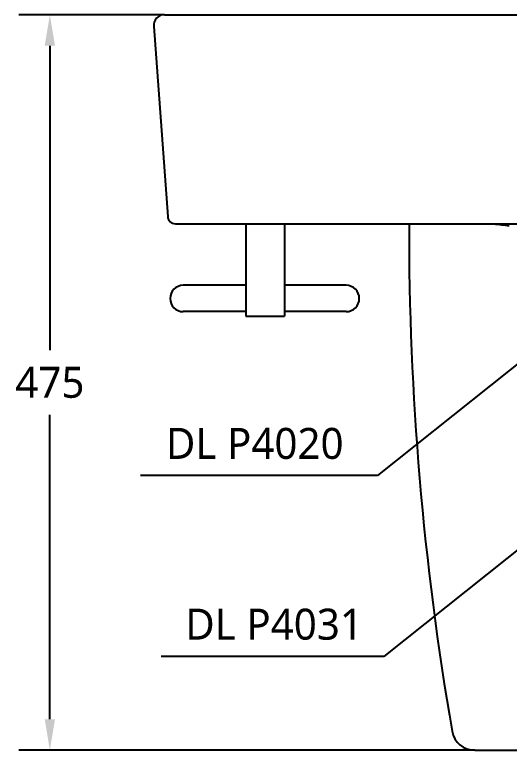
# Model space of a CAD drawing. Extents: x 0 to 6861, y 0 to 2100.
# Drawn here: x 5686.5 to 6006.1, y 450.4 to 925.4 of the extents above; entities that cross this region are included whole.
import ezdxf

# ---------------------------------------------------------------- set-up
doc = ezdxf.new("R2010")
doc.units = 0
doc.header["$LTSCALE"] = 20
doc.header["$MEASUREMENT"] = 0
doc.layers.get('DEFPOINTS').update_dxf_attribs({"linetype": 'CONTINUOUS'})
doc.layers.add('1', color=1, linetype='CONTINUOUS')
doc.layers.add('7', color=7, linetype='CONTINUOUS')
doc.styles.get("Standard").update_dxf_attribs({"font": 'NanumGothic.ttf'})
doc.dimstyles.get("Standard").update_dxf_attribs({"dimtxt": 2.5, "dimasz": 2, "dimexe": 2, "dimexo": 1, "dimgap": 1.5, "dimtad": 1, "dimdec": 0, "dimlfac": 10, "dimrnd": 0.5, "dimzin": 0, "dimdsep": 46, "dimtxsty": 'Standard', "dimcen": 0, "dimclrt": 2, "dimadec": 0, "dimazin": 0, "dimtfac": 1, "dimtdec": 0, "dimtmove": 0, "dimatfit": 3, "dimfxl": 1, "dimtolj": 1, "dimtzin": 0, "dimarcsym": 0})

# ---------------------------------------------------------------- blocks, each defined once
blk = doc.blocks.new('*D56')
at = {"layer": '1', "color": 3, "lineweight": -2, "transparency": 16777216}
for p, q in [((5783.3, 925.42), (5689.22, 925.42)), ((5709.22, 905.42), (5709.22, 708.7)), ((5709.22, 470.42), (5709.22, 667.15)), ((5983.89, 450.42), (5689.22, 450.42))]:
    blk.add_line(p, q, dxfattribs=at)
at = {"layer": '1', "color": 3, "transparency": 16777216}
for points in [[(5705.89, 905.42), (5712.56, 905.42), (5709.22, 925.42)], [(5705.89, 470.42), (5712.56, 470.42), (5709.22, 450.42)]]:
    blk.add_solid(points, dxfattribs=at)
at = {"layer": 'DEFPOINTS', "color": 0, "transparency": 16777216}
for p in [(5783.3, 925.42), (5709.22, 450.42), (5983.89, 450.42)]:
    blk.add_point(p, dxfattribs=at)
at = {"layer": '1', "color": 2, "transparency": 16777216, "insert": (5709.22, 687.92), "char_height": 20, "attachment_point": 5}
blk.add_mtext('\\A1;475', dxfattribs=at)

msp = doc.modelspace()

# ---------------------------------------------------------------- linework, layer by layer
at = {"layer": '1', "color": 7}
for p, q in [((5835.82496, 790.42301, -9.25406), (5835.82496, 730.68732, -9.25406)), ((5860.82496, 790.42301, -9.25406), (5860.82496, 730.68732, -9.25406)), ((5835.82496, 750.68732, -9.25406), (5795.4065, 750.68732, -9.25406)), ((5900.66564, 750.68732, -9.25406), (5860.82496, 750.68732, -9.25406)), ((5835.82496, 733.68732, -9.25406), (5795.4065, 733.68732, -9.25406)), ((5900.66564, 733.68732, -9.25406), (5860.82496, 733.68732, -9.25406)), ((5835.82496, 730.68732, -9.25406), (5860.82496, 730.68732, -9.25406))]:
    msp.add_line(p, q, dxfattribs=at)
for centre, start, end in [((5795.4065, 742.18732, -9.25406), 90, 270), ((5900.66564, 742.18732, -9.25406), 270, 90)]:
    msp.add_arc(centre, 8.5, start, end, dxfattribs=at)
at = {"layer": '7'}
for p, q in [((5783.30483, 925.423, -9.25406), (6261.30483, 925.42307, -9.25406)), ((5776.32748, 917.86031, -9.25406), (5785.37623, 795.05558, -9.25406)), ((5790.36271, 790.42301, -9.25406), (6261.30483, 790.42301, -9.25406)), ((5983.88972, 450.42297), (6261.30483, 450.42297))]:
    msp.add_line(p, q, dxfattribs=at)
for centre, radius, start, end in [((5783.30483, 918.423, -9.25406), 7, 90.0000095, 184.6106464), ((5790.36271, 795.42301, -9.25406), 5, 184.2141683, 270), ((7841.29237, 786.79566), 1900, 179.89061474, 189.8162802), ((6082.83483, 1515.72825, -9.25406), 730.5014, 263.16208631, 263.96941389), ((5983.88972, 465.42297), 15, 189.8162802, 270)]:
    msp.add_arc(centre, radius, start, end, dxfattribs=at)

# ---------------------------------------------------------------- texts
at = {"layer": '1', "color": 2, "char_height": 20, "attachment_point": 5}
for s, insert in [('DL P4020', (5841.6232, 648.44735)), ('DL P4031', (5854.12149, 531.72912))]:
    msp.add_mtext(s, dxfattribs=dict(at, insert=insert))

# ---------------------------------------------------------------- dimensions: what is measured, and where the dimension line sits
at = {"layer": '1'}
dim = msp.add_linear_dim(base=(5709.22288, 450.42297), p1=(5783.30483, 925.423), p2=(5983.88972, 450.42297), angle=90, dimstyle='Standard', override={"dimtxt": 20, "dimasz": 20, "dimexe": 20, "dimexo": 0, "dimgap": 10, "dimtih": 1, "dimtoh": 1, "dimlfac": 1, "dimzin": 8, "dimclrd": 3, "dimclre": 3, "dimfxl": 1.25, "dimarcsym": 1}, dxfattribs=at)
dim.commit()
dim.dimension.update_dxf_attribs({"geometry": '*D56', "text_midpoint": (5709.22288, 687.92298)})

# ---------------------------------------------------------------- leaders
for points in [[(6031.30483, 715.71624), (5920.8664, 627.81131), (5767.79661, 627.81131)], [(6035.42983, 598.99801), (5924.9914, 511.09307), (5781.05906, 511.09307)]]:
    msp.add_leader(points, dimstyle='Standard', override={"dimtxt": 20, "dimasz": 20, "dimexe": 20, "dimexo": 0, "dimgap": 10, "dimtad": 0, "dimlfac": 1, "dimzin": 8, "dimclrd": 3, "dimclre": 3}, dxfattribs=at)

doc.saveas('drawing.dxf')
